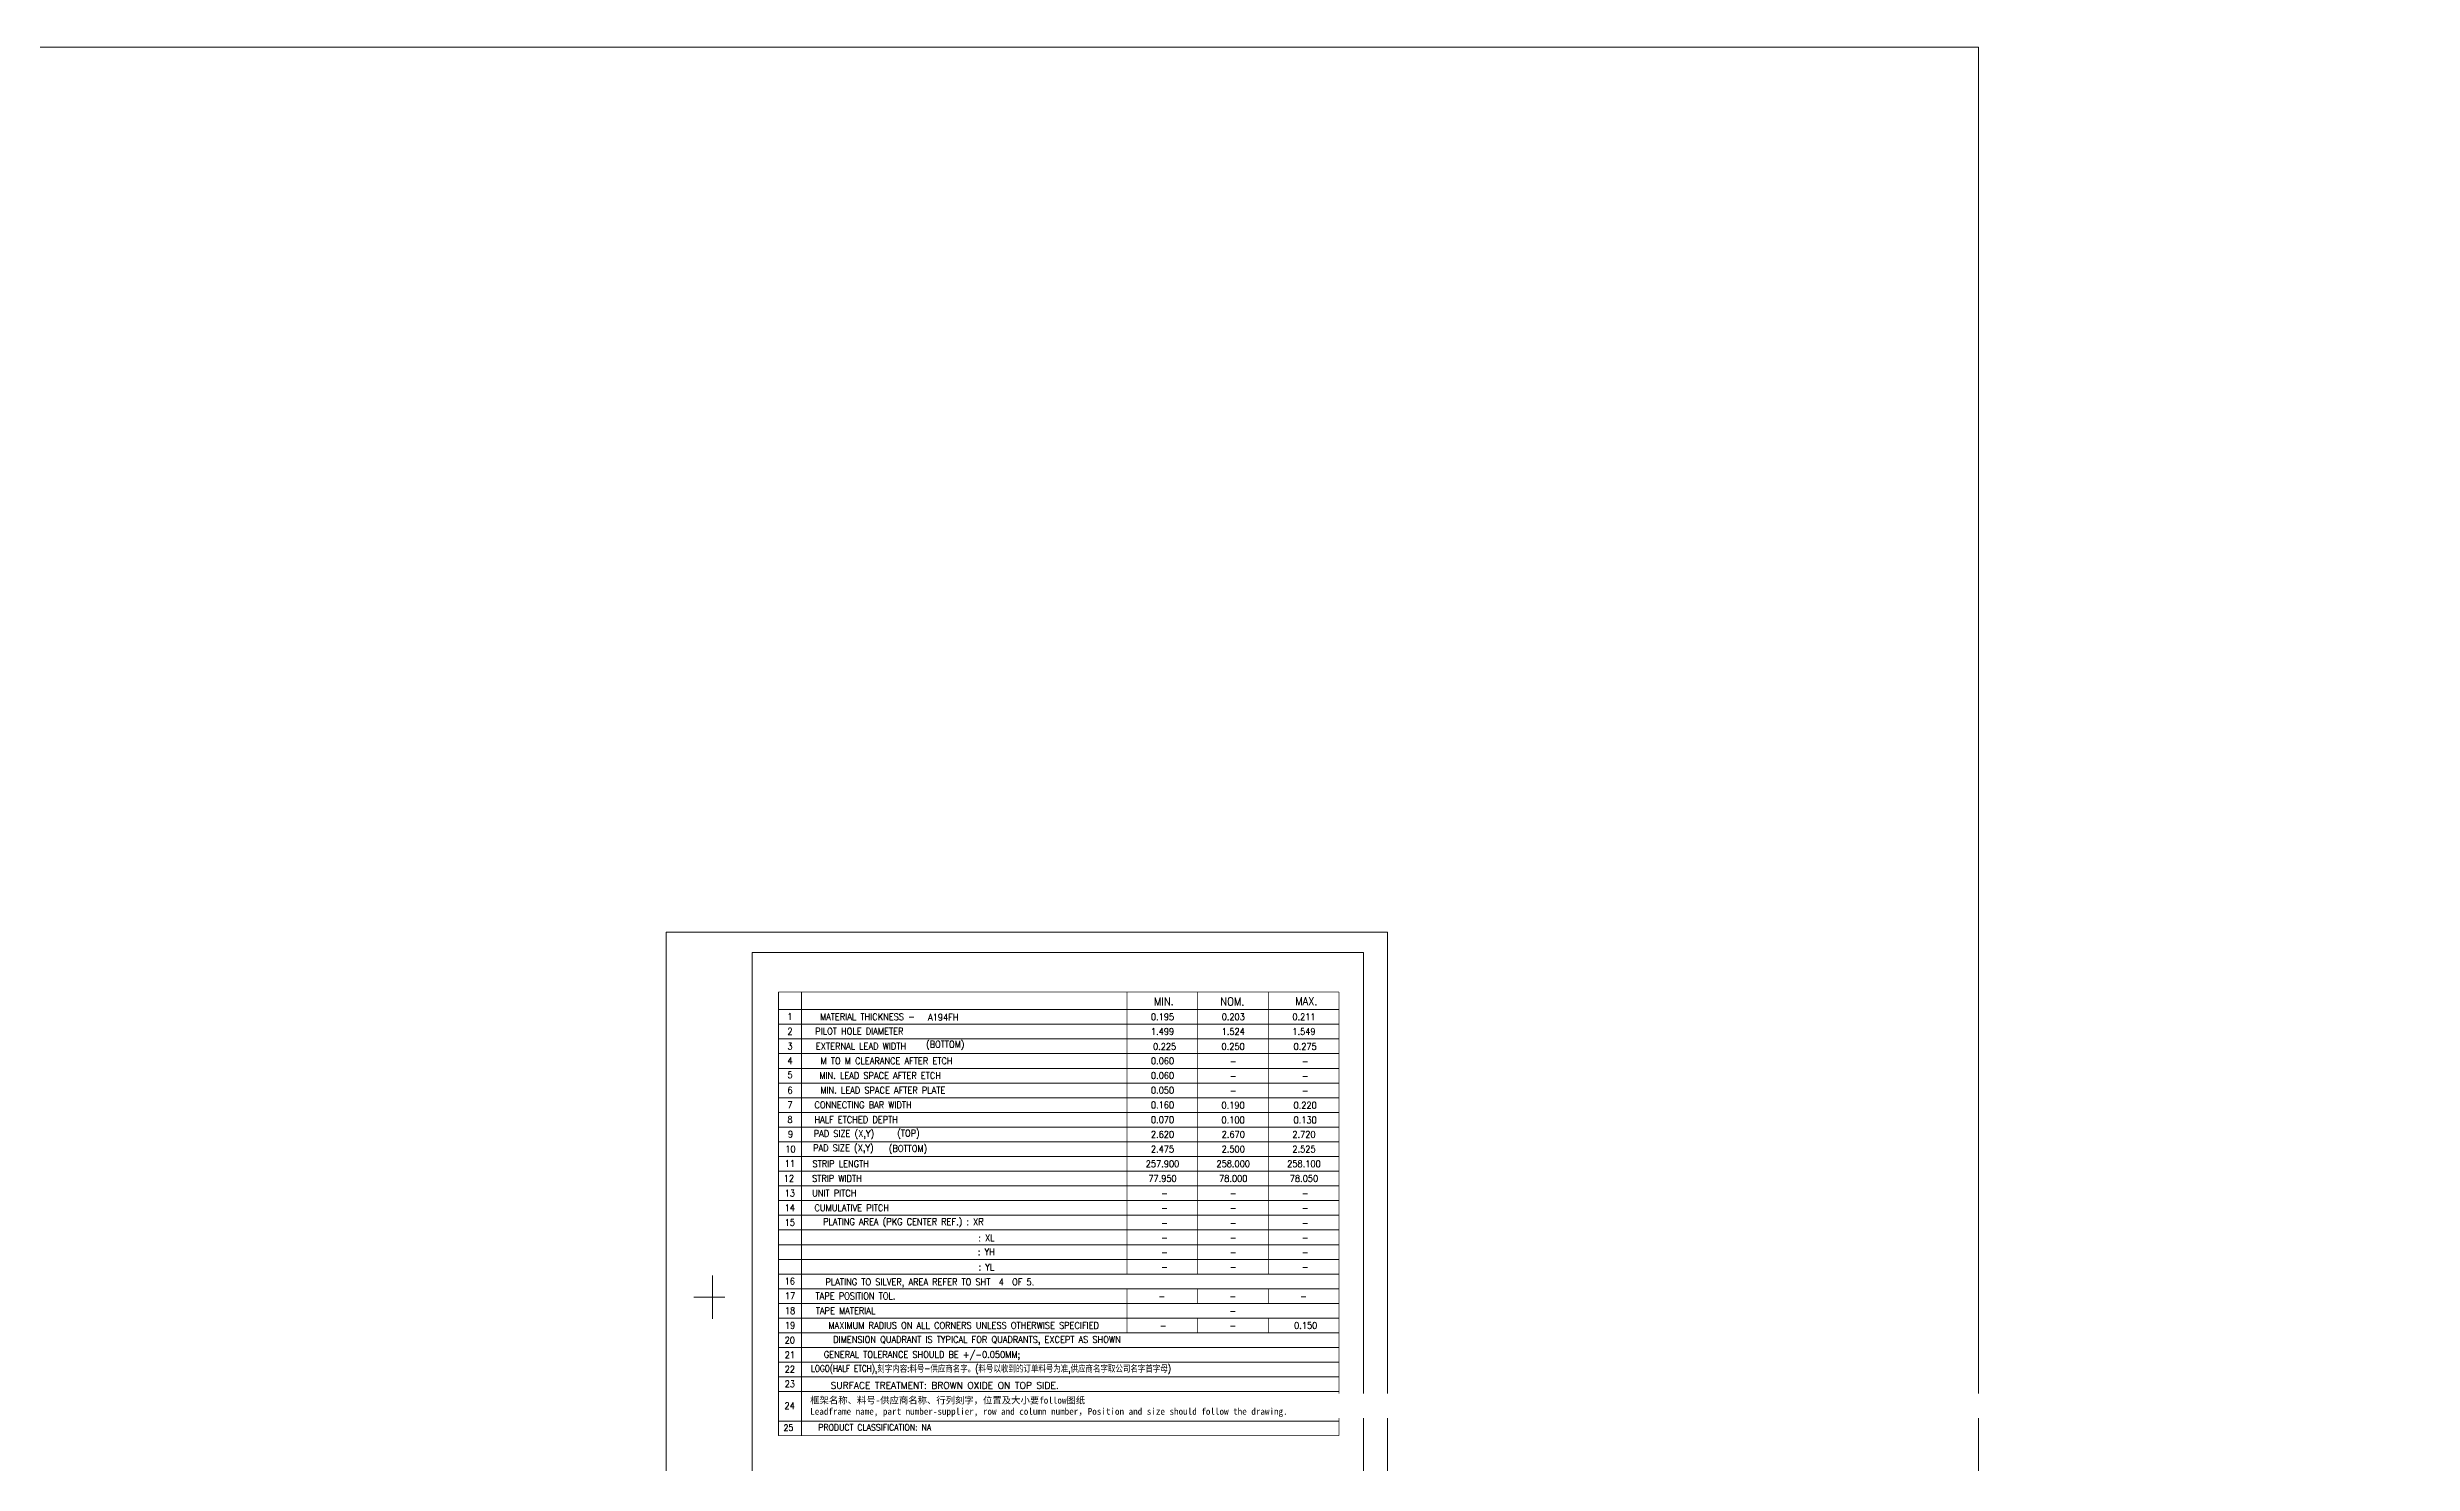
# Model space of a CAD drawing. Header units: millimetres. Extents: x 2103 to 2391, y 501 to 745.
# Drawn here: x 2338.74 to 2364.82, y 729.37 to 744.99 of the extents above; entities that cross this region are included whole.
import ezdxf
from ezdxf.enums import TextEntityAlignment as Align

# ---------------------------------------------------------------- set-up
doc = ezdxf.new("R2010")
doc.units = ezdxf.units.MM
doc.layers.add('1', color=7, linetype='Continuous', lineweight=18)
doc.layers.add('图层1实体', color=7, linetype='Continuous', lineweight=18)
doc.layers.add('TEMPLATE', color=7, linetype='Continuous')
doc.styles.add('ROMANS', font='simplex.shx', dxfattribs={"width": 0.8, "bigfont": 'gbcbig.shx'})
doc.styles.add('宋体', font='')
doc.styles.get('宋体').set_extended_font_data('宋体')

msp = doc.modelspace()

# ---------------------------------------------------------------- linework, layer by layer
at = {"layer": '1', "color": 3, "lineweight": 0}
for p, q in [((2347.05599, 732.11054, 0.0291), (2347.05599, 734.57083, 0.0291)), ((2346.80169, 734.37874, 0.0291), (2352.9816, 734.37874, 0.0291)), ((2346.80169, 734.21672, 0.0291), (2352.9816, 734.21672, 0.0291)), ((2346.80169, 734.05471, 0.0291), (2352.9816, 734.05471, 0.0291)), ((2346.80169, 733.89269, 0.0291), (2352.9816, 733.89269, 0.0291)), ((2346.80169, 733.73068, 0.0291), (2352.9816, 733.73068, 0.0291)), ((2346.80169, 733.56867, 0.0291), (2352.9816, 733.56867, 0.0291)), ((2346.80169, 733.40665, 0.0291), (2352.9816, 733.40665, 0.0291)), ((2346.80169, 733.24464, 0.0291), (2352.9816, 733.24464, 0.0291)), ((2346.80169, 733.08262, 0.0291), (2352.9816, 733.08262, 0.0291)), ((2346.80169, 732.92061, 0.0291), (2352.9816, 732.92061, 0.0291)), ((2346.80169, 732.7586, 0.0291), (2352.9816, 732.7586, 0.0291)), ((2346.80169, 732.59658, 0.0291), (2352.9816, 732.59658, 0.0291)), ((2346.80169, 732.43457, 0.0291), (2352.9816, 732.43457, 0.0291)), ((2346.80169, 732.27255, 0.0291), (2352.9816, 732.27255, 0.0291)), ((2346.80169, 732.11054, 0.0291), (2352.9816, 732.11054, 0.0291)), ((2346.80169, 731.94852, 0.0291), (2352.9816, 731.94852, 0.0291)), ((2347.05599, 730.65241, 0.0291), (2347.05599, 732.11054, 0.0291)), ((2346.80169, 731.78651, 0.0291), (2352.9816, 731.78651, 0.0291)), ((2346.80169, 731.6245, 0.0291), (2352.9816, 731.6245, 0.0291)), ((2346.80169, 731.46248, 0.0291), (2352.9816, 731.46248, 0.0291)), ((2346.80169, 731.30047, 0.0291), (2352.9816, 731.30047, 0.0291)), ((2346.80169, 731.13846, 0.0291), (2352.9816, 731.13846, 0.0291)), ((2346.80169, 730.97644, 0.0291), (2352.9816, 730.97644, 0.0291)), ((2346.80169, 730.97644, 0.0291), (2352.9816, 730.97644, 0.0291)), ((2346.80169, 730.81443, 0.0291), (2352.9816, 730.81443, 0.0291)), ((2346.80169, 730.65241, 0.0291), (2352.9816, 730.65241, 0.0291)), ((2346.80169, 730.65241, 0.0291), (2352.9816, 730.65241, 0.0291)), ((2347.05599, 730.65241, 0.0291), (2347.05599, 730.81443, 0.0291)), ((2347.05599, 730.32838, 0.0291), (2347.05599, 730.65241, 0.0291)), ((2346.80169, 730.4904, 0.0291), (2352.9816, 730.4904, 0.0291)), ((2346.80169, 730.32838, 0.0291), (2352.9816, 730.32838, 0.0291)), ((2346.80169, 730.32838, 0.0291), (2352.9816, 730.32838, 0.0291)), ((2347.05599, 729.68033, 0.0291), (2347.05599, 730.32838, 0.0291))]:
    msp.add_line(p, q, dxfattribs=at)
at = {"layer": '1', "color": 7, "lineweight": 0, "elevation": 0.0291}
for points in [[(2346.80169, 732.11054, 0.00736, 0.00736, 0), (2346.80169, 734.57083, 0.00736, 0.00736, 0)], [(2346.80169, 734.57083, 0.00736, 0.00736, 0), (2352.9816, 734.57083, 0.00736, 0.00736, 0)], [(2350.64284, 732.11054, 0.00736, 0.00736, 0), (2350.64284, 734.57083, 0.00736, 0.00736, 0)], [(2351.42243, 732.11054, 0.00736, 0.00736, 0), (2351.42243, 734.57083, 0.00736, 0.00736, 0)], [(2352.20202, 732.11054, 0.00736, 0.00736, 0), (2352.20202, 734.57083, 0.00736, 0.00736, 0)], [(2346.80169, 730.65241, 0.00736, 0.00736, 0), (2346.80169, 732.11054, 0.00736, 0.00736, 0)], [(2350.64284, 731.46248, 0.00736, 0.00736, 0), (2350.64284, 732.11054, 0.00736, 0.00736, 0)], [(2351.42243, 731.46248, 0.00736, 0.00736, 0), (2351.42243, 732.11054, 0.00736, 0.00736, 0)], [(2352.20202, 731.46248, 0.00736, 0.00736, 0), (2352.20202, 732.11054, 0.00736, 0.00736, 0)], [(2350.64284, 731.13846, 0.00736, 0.00736, 0), (2350.64284, 731.30047, 0.00736, 0.00736, 0)], [(2350.64284, 730.81443, 0.00736, 0.00736, 0), (2350.64284, 731.13846, 0.00736, 0.00736, 0)], [(2351.42243, 731.13846, 0.00736, 0.00736, 0), (2351.42243, 731.30047, 0.00736, 0.00736, 0)], [(2352.20202, 731.13846, 0.00736, 0.00736, 0), (2352.20202, 731.30047, 0.00736, 0.00736, 0)], [(2351.42243, 730.81443, 0.00736, 0.00736, 0), (2351.42243, 730.97644, 0.00736, 0.00736, 0)], [(2352.20202, 730.81443, 0.00736, 0.00736, 0), (2352.20202, 730.97644, 0.00736, 0.00736, 0)], [(2346.80169, 730.65241, 0.00736, 0.00736, 0), (2346.80169, 730.81443, 0.00736, 0.00736, 0)], [(2346.80169, 730.32838, 0.00736, 0.00736, 0), (2346.80169, 730.65241, 0.00736, 0.00736, 0)], [(2346.80169, 729.68033, 0.00736, 0.00736, 0), (2346.80169, 730.32838, 0.00736, 0.00736, 0)], [(2346.80169, 729.68033, 0.00736, 0.00736, 0), (2352.9816, 729.68033, 0.00736, 0.00736, 0)]]:
    msp.add_lwpolyline(points, format="xyseb", dxfattribs=at)
at = {"layer": '1', "color": 7, "lineweight": 0, "const_width": 0.00736, "elevation": 0.0291}
for points in [[(2352.9816, 732.11054), (2352.9816, 734.57083)], [(2352.9816, 730.65241), (2352.9816, 732.11054)], [(2352.9816, 730.65241), (2352.9816, 730.81443)], [(2352.9816, 730.32838), (2352.9816, 730.65241)], [(2352.9816, 729.68033), (2352.9816, 730.32838)]]:
    msp.add_lwpolyline(points, dxfattribs=at)
at = {"layer": 'TEMPLATE', "lineweight": 5}
msp.add_lwpolyline([(2102.58575, 744.98765), (2360.03062, 744.98765), (2360.03062, 501.11025), (2102.58575, 501.11025)], close=True, dxfattribs=at)
at = {"layer": '图层1实体', "color": 7, "lineweight": 0}
for p, q in [((2346.07423, 731.44786, 0.0291), (2346.07423, 730.97061, 0.0291)), ((2345.86941, 731.20923, 0.0291), (2346.21079, 731.20923, 0.0291))]:
    msp.add_line(p, q, dxfattribs=at)
at = {"layer": '图层1实体', "color": 7, "lineweight": 0, "elevation": 0.0291}
for points in [[(2345.56217, 735.23209), (2353.5163, 735.23209), (2353.5163, 724.18672), (2345.56217, 724.18672)], [(2346.51274, 735.00816), (2353.25148, 735.00816), (2353.25148, 724.40931), (2346.51274, 724.40931)]]:
    msp.add_lwpolyline(points, close=True, dxfattribs=at)

# ---------------------------------------------------------------- texts
at = {"color": 3, "lineweight": 0, "insert": (2346.91128, 729.76861, -0.0229), "char_height": 0.069696, "width": 0.1075303, "attachment_point": 5, "style": 'ROMANS'}
msp.add_mtext('{\\W0.9;25}', dxfattribs=at)
at = {"layer": '1', "color": 3, "lineweight": 0, "style": 'ROMANS'}
msp.add_text('SURFACE TREATMENT: BROWN OXIDE ON TOP SIDE.  ', height=0.0736428, dxfattribs=at).set_placement((2348.68413, 730.23533, 0.09307), align=Align.MIDDLE)
at = {"layer": '1', "color": 7, "lineweight": 0, "char_height": 0.0883714, "attachment_point": 5, "style": 'ROMANS'}
for s, insert, width in [('{\\W0.9;MIN.}', (2351.04987, 734.46931, 0.0291), 0.2130381), ('{\\W0.9;NOM.}', (2351.80459, 734.46849, 0.0291), 0.2726888), ('{\\W0.9;MAX.}', (2352.62027, 734.47012, 0.0291), 0.2897318)]:
    msp.add_mtext(s, dxfattribs=dict(at, insert=insert, width=width))
at = {"layer": '1', "color": 3, "lineweight": 0, "attachment_point": 5, "style": 'ROMANS'}
for s, insert, char_height, width in [('{\\W0.9;1}', (2346.92839, 734.3007, 0.0291), 0.073643, 0.0284051), ('{\\W0.9;MATERIAL THICKNESS - }', (2347.7815, 734.29895, 0.0291), 0.0736428, 1.2995324), ('{\\W0.9;A194FH}', (2348.61786, 734.29372, 0.0291), 0.0736428, 0.44738), ('{\\W0.9;0.195}', (2351.03471, 734.29874, 0.0291), 0.0736428, 0.2556457), ('{\\W0.9;0.203}', (2351.8143, 734.29874, 0.0291), 0.0736428, 0.2769495), ('{\\W0.9;0.211}', (2352.59389, 734.29874, 0.0291), 0.0736428, 0.2414432), ('{\\W0.9;2}', (2346.92839, 734.13868, 0.0291), 0.073643, 0.0497089), ('{\\W0.9;3}', (2346.92839, 733.97484, 0.0291), 0.073643, 0.0426076), ('{\\W0.9;PILOT HOLE DIAMETER}', (2347.69257, 734.14035, 0.0291), 0.0736428, 1.185912), ('{\\W0.9;EXTERNAL LEAD WIDTH}', (2347.71105, 733.97492, 0.0291), 0.0736428, 1.2711273), ('{\\W0.9;(BOTTOM)}', (2348.63979, 733.98329, 0.0291), 0.0736428, 0.4899876), ('{\\W0.9;1.499}', (2351.03471, 734.13672, 0.0291), 0.0736428, 0.262747), ('{\\W0.9;1.524}', (2351.8143, 734.13672, 0.0291), 0.0736428, 0.2556457), ('{\\W0.9;1.549}', (2352.59389, 734.13672, 0.0291), 0.0736428, 0.2556457), ('{\\W0.9;4}', (2346.92839, 733.81343, 0.0291), 0.073643, 0.0497089), ('{\\W0.9;M TO M CLEARANCE AFTER ETCH}', (2347.99229, 733.8129, 0.0291), 0.0736428, 1.8605327), ('{\\W0.9;0.060}', (2351.03471, 733.8127, 0.0291), 0.0736428, 0.2840508), ('{\\W0.9;-}', (2351.81282, 733.80925, 0.0291), 0.073643, 0.0426076), ('{\\W0.9;-}', (2352.60681, 733.80925, 0.0291), 0.073643, 0.0426076), ('{\\W0.9;5}', (2346.92839, 733.65875, 0.0291), 0.073643, 0.0426076), ('{\\W0.9;6}', (2346.92839, 733.48824, 0.0291), 0.073643, 0.0497089), ('{\\W0.9;MIN. LEAD SPACE AFTER ETCH}', (2347.92239, 733.65089, 0.0291), 0.0736428, 1.6830009), ('{\\W0.9;MIN. LEAD SPACE AFTER PLATE}', (2347.95142, 733.48887, 0.0291), 0.0736428, 1.7469123), ('{\\W0.9;0.060}', (2351.03471, 733.65068, 0.0291), 0.0736428, 0.2840508), ('{\\W0.9;0.050}', (2351.03471, 733.48867, 0.0291), 0.0736428, 0.2769495), ('{\\W0.9;-}', (2351.81282, 733.64723, 0.0291), 0.073643, 0.0426076), ('{\\W0.9;-}', (2351.81282, 733.48522, 0.0291), 0.073643, 0.0426076), ('{\\W0.9;-}', (2352.60681, 733.64723, 0.0291), 0.073643, 0.0426076), ('{\\W0.9;-}', (2352.60681, 733.48522, 0.0291), 0.073643, 0.0426076), ('{\\W0.9;7}', (2346.92839, 733.32738, 0.0291), 0.073643, 0.0497089), ('{\\W0.9;8}', (2346.92839, 733.16537, 0.0291), 0.073643, 0.0497089), ('{\\W0.9;CONNECTING BAR WIDTH}', (2347.73426, 733.32686, 0.0291), 0.0736428, 1.3279374), ('{\\W0.9;HALF ETCHED DEPTH}', (2347.65764, 733.16485, 0.0291), 0.0736428, 1.1362032), ('{\\W0.9;0.160}', (2351.03471, 733.32665, 0.0291), 0.0736428, 0.2556457), ('{\\W0.9;0.070}', (2351.03471, 733.16464, 0.0291), 0.0736428, 0.2840508), ('{\\W0.9;0.190}', (2351.81282, 733.3232, 0.0291), 0.0736428, 0.262747), ('{\\W0.9;0.100}', (2351.81282, 733.16119, 0.0291), 0.0736428, 0.262747), ('{\\W0.9;0.220}', (2352.60681, 733.3232, 0.0291), 0.0736428, 0.2769495), ('{\\W0.9;0.130}', (2352.60681, 733.16119, 0.0291), 0.0736428, 0.2556457), ('{\\W0.9;9}', (2346.93379, 733.00469, 0.0291), 0.073643, 0.0497089), ('{\\W0.9;PAD SIZE (X,Y)}', (2347.52291, 732.99863, 0.0291), 0.0736428, 0.8095447), ('{\\W0.9;(TOP)}', (2348.23444, 733.00276, 0.0291), 0.0736428, 0.262747), ('{\\W0.9;2.620}', (2351.03471, 733.00263, 0.0291), 0.0736428, 0.2769495), ('{\\W0.9;2.670}', (2351.8143, 733.00263, 0.0291), 0.0736428, 0.2840508), ('{\\W0.9;2.720}', (2352.59389, 733.00263, 0.0291), 0.0736428, 0.2769495), ('{\\W0.9;11}', (2346.9269, 732.67978, 0.0291), 0.073643, 0.078114), ('{\\W0.9;10}', (2346.93379, 732.84091, 0.0291), 0.073643, 0.0994178), ('{\\W0.9;STRIP LENGTH}', (2347.48698, 732.6788, 0.0291), 0.0736428, 0.7598359), ('{\\W0.9;PAD SIZE (X,Y)}', (2347.51651, 732.84082, 0.0291), 0.0736428, 0.8095447), ('{\\W0.9;(BOTTOM)}', (2348.22896, 732.83536, 0.0291), 0.0736428, 0.4899876), ('{\\W0.9;257.900}', (2351.03471, 732.6786, 0.0291), 0.0736428, 0.4189749), ('{\\W0.9;2.475}', (2351.03471, 732.84061, 0.0291), 0.0736428, 0.2769495), ('{\\W0.9;258.000}', (2351.8143, 732.6786, 0.0291), 0.0736428, 0.4189749), ('{\\W0.9;2.500}', (2351.8143, 732.84061, 0.0291), 0.0736428, 0.2769495), ('{\\W0.9;258.100}', (2352.59389, 732.6786, 0.0291), 0.0736428, 0.3976711), ('{\\W0.9;2.525}', (2352.59389, 732.84061, 0.0291), 0.0736428, 0.2698482), ('{\\W0.9;12}', (2346.91662, 732.51761, 0.0291), 0.073643, 0.0994178), ('{\\W0.9;STRIP WIDTH}', (2347.44601, 732.51679, 0.0291), 0.0736428, 0.6888232), ('{\\W0.9;77.950}', (2351.03471, 732.51658, 0.0291), 0.0736428, 0.3479622), ('{\\W0.9;78.000}', (2351.8143, 732.51658, 0.0291), 0.0736428, 0.3550635), ('{\\W0.9;78.050}', (2352.59389, 732.51658, 0.0291), 0.0736428, 0.3479622), ('{\\W0.9;13}', (2346.9269, 732.35471, 0.0291), 0.073643, 0.0923165), ('{\\W0.9;14}', (2346.9269, 732.1927, 0.0291), 0.073643, 0.0994178), ('{\\W0.9;UNIT PITCH}', (2347.41584, 732.35478, 0.0291), 0.0736428, 0.5823041), ('{\\W0.9;CUMULATIVE PITCH}', (2347.60902, 732.19216, 0.0291), 0.0736428, 1.0154816), ('{\\W0.9;-}', (2351.05765, 732.35112, 0.0291), 0.073643, 0.0426076), ('{\\W0.9;-}', (2351.05765, 732.1891, 0.0291), 0.073643, 0.0426076), ('{\\W0.9;-}', (2351.81282, 732.35112, 0.0291), 0.073643, 0.0426076), ('{\\W0.9;-}', (2351.81282, 732.1891, 0.0291), 0.073643, 0.0426076), ('{\\W0.9;-}', (2352.60681, 732.35112, 0.0291), 0.073643, 0.0426076), ('{\\W0.9;-}', (2352.60681, 732.1891, 0.0291), 0.073643, 0.0426076), ('{\\W0.9;15}', (2346.9269, 732.03172, 0.0291), 0.073643, 0.0994178), ('{\\W0.9;PLATING AREA (PKG CENTER REF.) : XR}', (2348.17879, 732.02783, 0.0291), 0.0736428, 2.1942922), ('{\\W0.9;: XL}', (2349.09358, 731.86045, 0.0291), 0.0736428, 0.5148225), ('{\\W0.9;-}', (2351.05765, 732.02709, 0.0291), 0.073643, 0.0426076), ('{\\W0.9;-}', (2351.81282, 732.02709, 0.0291), 0.073643, 0.0426076), ('{\\W0.9;-}', (2352.60681, 732.02709, 0.0291), 0.073643, 0.0426076), ('{\\W0.9;: YH}', (2349.09358, 731.70763, 0.0291), 0.0736428, 0.3487957), ('{\\W0.9;-}', (2351.05765, 731.86508, 0.0291), 0.073643, 0.0426076), ('{\\W0.9;-}', (2351.05765, 731.70306, 0.0291), 0.073643, 0.0426076), ('{\\W0.9;-}', (2351.81282, 731.86508, 0.0291), 0.073643, 0.0426076), ('{\\W0.9;-}', (2351.81282, 731.70306, 0.0291), 0.073643, 0.0426076), ('{\\W0.9;-}', (2352.60681, 731.86508, 0.0291), 0.073643, 0.0426076), ('{\\W0.9;-}', (2352.60681, 731.70306, 0.0291), 0.073643, 0.0426076), ('{\\W0.9;16}', (2346.9269, 731.38366, 0.0291), 0.073643, 0.0994178), ('{\\W0.9;PLATING TO SILVER, AREA REFER TO SHT  4  OF 5.}', (2348.47013, 731.36408, 0.0291), 0.0736428, 2.7765965), ('{\\W0.9;: YL}', (2349.09358, 731.54026, 0.0291), 0.0736428, 0.372151), ('{\\W0.9;-}', (2351.05765, 731.54105, 0.0291), 0.073643, 0.0426076), ('{\\W0.9;-}', (2351.81282, 731.54105, 0.0291), 0.073643, 0.0426076), ('{\\W0.9;-}', (2352.60681, 731.54105, 0.0291), 0.073643, 0.0426076), ('{\\W0.9;17}', (2346.92839, 731.22243, 0.0291), 0.073643, 0.1207216), ('{\\W0.9;TAPE POSITION TOL.}', (2347.65044, 731.22068, 0.0291), 0.0736428, 1.079393), ('{\\W0.9;-}', (2351.02851, 731.21702, 0.0291), 0.073643, 0.0426076), ('{\\W0.9;-}', (2351.8081, 731.21702, 0.0291), 0.073643, 0.0426076), ('{\\W0.9;-}', (2352.58769, 731.21702, 0.0291), 0.073643, 0.0426076), ('{\\W0.9;18}', (2346.92839, 731.05858, 0.0291), 0.073643, 0.0994178), ('{\\W0.9;19}', (2346.92839, 730.89718, 0.0291), 0.073643, 0.1207216), ('{\\W0.9;TAPE MATERIAL}', (2347.54131, 731.05866, 0.0291), 0.0736428, 0.8521524), ('{\\W0.9;MAXIMUM RADIUS ON ALL CORNERS UNLESS OTHERWISE SPECIFIED}', (2348.84306, 730.89665, 0.0291), 0.0736428, 3.6713564), ('{\\W0.9;-}', (2351.04145, 730.89299, 0.0291), 0.073643, 0.0426076), ('{\\W0.9;-}', (2351.8081, 731.05501, 0.0291), 0.073643, 0.0426076), ('{\\W0.9;-}', (2351.8081, 730.89299, 0.0291), 0.073643, 0.0426076), ('{\\W0.9;0.150}', (2352.61315, 730.89644, 0.0291), 0.0736428, 0.2556457), ('{\\W0.9;20}', (2346.9269, 730.73369, 0.0291), 0.073643, 0.106519), ('{\\W0.9;21}', (2346.9269, 730.57168, 0.0291), 0.073643, 0.106519), ('{\\W0.9;DIMENSION QUADRANT IS TYPICAL FOR QUADRANTS, EXCEPT AS SHOWN}', (2348.98987, 730.72954, 0.0291), 0.0736428, 4.0051161), ('{\\W0.9;22}', (2346.9269, 730.41326, 0.0291), 0.073643, 0.1136203), ('{\\W0.9;23}', (2346.9269, 730.25125, 0.0291), 0.073643, 0.1136203), ('{\\W0.9;24}', (2346.92509, 730.01123, 0.0291), 0.073643, 0.1136203)]:
    msp.add_mtext(s, dxfattribs=dict(at, insert=insert, char_height=char_height, width=width))
at = {"layer": 'TEMPLATE', "color": 3, "lineweight": 15, "char_height": 0.0736428, "width": 0.0426076, "attachment_point": 5, "style": 'ROMANS'}
for s, insert in [('{\\W0.9;0.225}', (2351.05765, 733.97126, 0.0291)), ('{\\W0.9;0.250}', (2351.81282, 733.97126, 0.0291)), ('{\\W0.9;0.275}', (2352.60681, 733.97126, 0.0291))]:
    msp.add_mtext(s, dxfattribs=dict(at, insert=insert))
at = {"layer": '图层1实体', "color": 3, "lineweight": 0, "style": 'ROMANS', "width": 0.9}
msp.add_text('GENERAL TOLERANCE SHOULD BE +/-0.050MM;', height=0.0736428, dxfattribs=at).set_placement((2348.38316, 730.57019, 0.0582), align=Align.MIDDLE)
at = {"layer": '图层1实体', "color": 3, "lineweight": 0, "insert": (2347.16006, 730.45804), "char_height": 0.0736428, "width": 43.7008894, "attachment_point": 1, "style": 'ROMANS'}
msp.add_mtext('LOGO(HALF ETCH),{\\fSimSun|b0|i0|c134|p2;刻字内容}:{\\fSimSun|b0|i0|c134|p2;料号}-{\\fSimSun|b0|i0|c134|p2;供应商名字。}({\\fSimSun|b0|i0|c134|p2;料号以收到的订单料号为准},{\\fSimSun|b0|i0|c134|p2;供应商名字取公司名字首字母})', dxfattribs=at)

# ---------------------------------------------------------------- next in the draw order: texts
at = {"layer": '1', "color": 3, "lineweight": 0, "insert": (2347.15102, 730.10781, 0.06397), "char_height": 0.0736428, "width": 43.7008894, "attachment_point": 1, "style": '宋体', "bg_fill": 2}
msp.add_mtext('框架名称、料号-供应商名称、行列刻字，位置及大小要follow图纸{\\Fromans.shx,bigfont.shx;^J\\fSimSun|b0|i0|c134|p0;Leadframe name, part number-supplier, row and column number，Position and size should follow the drawing.}', dxfattribs=at)

# ---------------------------------------------------------------- next in the draw order: linework, layer by layer
at = {"layer": '1', "color": 3, "lineweight": 0}
for p, q in [((2346.80169, 730.16637, 0.0291), (2352.9816, 730.16637, 0.0291)), ((2346.80169, 729.84234, 0.0291), (2352.9816, 729.84234, 0.0291))]:
    msp.add_line(p, q, dxfattribs=at)

# ---------------------------------------------------------------- next in the draw order: texts
at = {"color": 3, "lineweight": 0, "style": 'ROMANS', "width": 0.9}
msp.add_text('PRODUCT CLASSIFICATION: NA', height=0.0696955, dxfattribs=at).set_placement((2347.86302, 729.77158, -0.04958), align=Align.MIDDLE)

doc.saveas('drawing.dxf')
